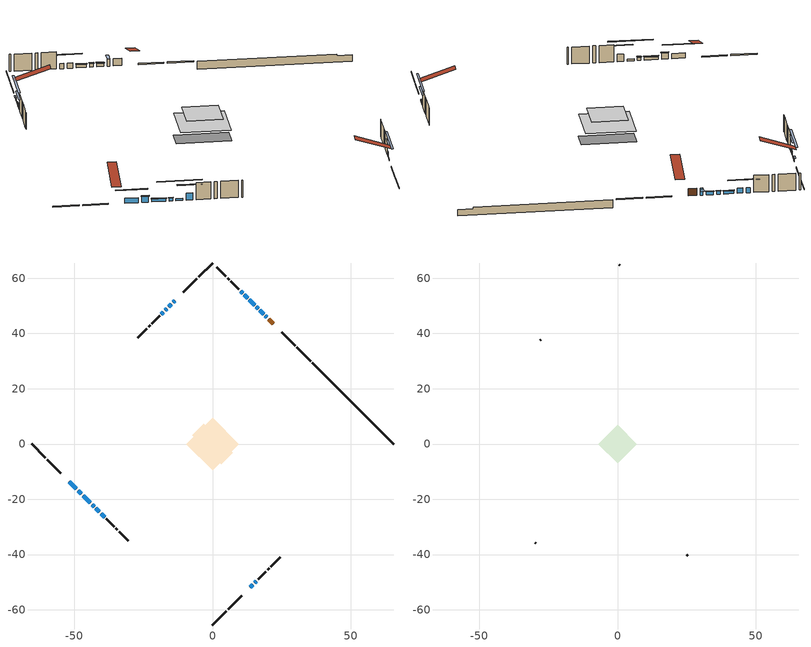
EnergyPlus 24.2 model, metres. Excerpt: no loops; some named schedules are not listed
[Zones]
conditioned space
 floor adiabatic (AdiabaticFloorConstruction): -9.53,0 0,9.53 9.53,0 0,-9.53 z2.57
 floor foundation (Slab1 construction): -7.33,3.1 -3.1,7.33 7.33,-3.1 3.1,-7.33 z-2.13
 wall outside (RimJoist1 construction): 0,-65.48 5,-60.47 / -65.48,0 -60.47,-5 / 0,65.48 -5,60.47 / 35.51,29.97 30.51,34.97 z0.13:0.43
 wall outside (RimJoist2 construction): 5.66,-59.82 10.5,-54.98 / -59.82,-5.66 -54.98,-10.5 / -5.66,59.82 -10.5,54.98 / 29.85,35.63 25.01,40.46 z0.13:0.43
 wall outside (AdiabaticWallConstruction 1): 21.93,43.55 20.29,45.19 z0.13:2.16
 wall outside (AdiabaticWallConstruction): 19.63,45.85 19.16,46.31 / -40.28,-25.2 -39.02,-26.46 z0.13:2.16; -51.89,-13.58 -49.31,-16.17 / 12.67,52.8 11.56,53.92 / 10.9,54.57 10.13,55.35 / -17.83,47.65 -18.48,47 / 15.25,-50.23 15.89,-49.58 z0.13:1.58; -48.65,-16.83 -47.39,-18.08 z0.13:1.83; 18.51,46.97 17.18,48.3 z0.13:0.99; 16.52,48.96 15.87,49.61 z0.13:1.05; 15.22,50.26 13.33,52.15 / -46.74,-18.74 -44.15,-21.33 z0.13:0.94; -13.58,51.89 -14.23,51.25 / -43.49,-21.98 -42.85,-22.63 z0.13:0.95; -14.89,50.59 -15.89,49.58 / 13.58,-51.89 14.59,-50.89 z0.13:0.49; -42.19,-23.29 -40.93,-24.55 z0.13:0.69; -16.55,48.93 -17.18,48.3 z0.13:1.35
 wall outside (Wall1 construction): 16.55,-48.93 19.34,-46.14 / -38.36,-27.11 -35.57,-29.9 / -19.13,46.34 -21.92,43.55 / 9.48,56 6.69,58.79 z0.13:5.01
 wall outside (Wall2 construction): 20,-45.48 20.51,-44.97 / -34.92,-30.56 -34.41,-31.07 / -22.58,42.9 -23.09,42.39 / 6.03,59.45 5.52,59.96 z0.13:5.01
 wall outside (Wall3 construction): 21.16,-44.31 24.47,-41 / -33.75,-31.73 -30.44,-35.04 / -23.75,41.73 -27.06,38.42 / 4.86,60.61 1.55,63.93 z0.13:5.01
 wall foundation (FoundationWall1 construction): 36.17,29.31,-2.13 36.17,29.31,0.13 62.55,2.93,0.13 62.55,2.93,-0.35 65.48,0,-0.35 65.48,0,-2.13
 window (WindowConstruction 13): 19.63,45.85 19.16,46.31 z0.13:2.16
 window (WindowConstruction 5): -51.89,-13.58 -49.31,-16.17 z0.13:1.58
 window (WindowConstruction 6): -48.65,-16.83 -47.39,-18.08 z0.13:1.83
 window (WindowConstruction 7): 18.51,46.97 17.18,48.3 z0.13:0.99
 window (WindowConstruction 8): 16.52,48.96 15.87,49.6 z0.13:1.04
 window (WindowConstruction 9): 15.22,50.26 13.33,52.15 z0.13:0.94
 window (WindowConstruction 10): -13.58,51.89 -14.23,51.25 z0.13:0.94
 window (WindowConstruction 11): -46.74,-18.74 -44.15,-21.33 z0.13:0.94
 window (WindowConstruction 12): -43.49,-21.98 -42.85,-22.63 z0.13:0.94
 window (WindowConstruction 15): -14.89,50.59 -15.89,49.58 z0.13:0.49
 window (WindowConstruction 16): 13.58,-51.89 14.59,-50.89 z0.13:0.49
 window (WindowConstruction 17): -42.19,-23.29 -40.93,-24.54 z0.13:0.69
 window (WindowConstruction 14): -16.55,48.93 -17.17,48.3 z0.13:1.35
 window (WindowConstruction): 12.67,52.8 11.56,53.92 z0.13:1.58
 window (WindowConstruction 1): 10.9,54.57 10.13,55.34 z0.13:1.58
 window (WindowConstruction 2): -17.83,47.65 -18.48,47 z0.13:1.58
 window (WindowConstruction 3): 15.25,-50.23 15.89,-49.58 z0.13:1.58
 window (WindowConstruction 4): -40.28,-25.2 -39.02,-26.46 z0.13:2.16
 door (Door): 21.93,43.55 20.29,45.19 z0.13:2.16
 ceiling adiabatic (AdiabaticFloorConstruction): 0,-9.53 9.53,0 0,9.53 -9.53,0 z2.57
attic - vented
 floor to conditioned space (Floor1 construction Reversed): -6.91,0 0,6.91 6.91,0 0,-6.91 z5.01
 wall outside (Wall4 construction): 25.13,-40.35 25.37,-40.11 / -29.78,-35.7 -29.54,-35.93 / -27.72,37.76 -27.95,37.52 / 0.89,64.58 0.66,64.82 z0.13:5.01
 roof outside (Roof1 construction): 12.93,-52.55,5.01 6.19,-45.81,8.18 4.42,-47.59,8.18 11.15,-54.32,5.01; -52.55,-12.93,5.01 -45.81,-6.19,8.18 -47.59,-4.42,8.18 -54.32,-11.15,5.01; -12.93,52.55,5.01 -6.19,45.81,8.18 -4.42,47.59,8.18 -11.15,54.32,5.01; 22.58,42.9,5.01 15.85,36.16,8.18 17.62,34.39,8.18 24.36,41.12,5.01
shading: 19.13,46.35 19.66,45.81 21.39,47.54 20.86,48.07 z2.21; -47.55,-17.93 -53.65,-11.82 -53.94,-12.11 -47.84,-18.22 z4.07; -47.25,-18.23 -48.79,-16.69 -49.08,-16.98 -47.54,-18.52 z2.03; 17.03,48.44 18.65,46.83 18.94,47.12 17.33,48.73 z1.19; 15.73,49.75 16.66,48.82 16.95,49.11 16.02,50.04 z1.25; 13.19,52.29 15.36,50.12 15.65,50.41 13.48,52.58 z1.14; -14.37,51.1 -13.44,52.04 -13.73,52.33 -14.66,51.4 z1.14; -44.01,-21.47 -46.88,-18.6 -47.17,-18.89 -44.3,-21.76 z1.14; -42.7,-22.77 -43.64,-21.84 -43.93,-22.13 -43,-23.06 z1.14; -19.57,45.91 -11.21,54.27 -11.5,54.56 -19.86,46.2 z5.69; 18.27,-47.21 9.91,-55.57 10.2,-55.86 18.56,-47.5 z5.69; -37.26,-28.22 -45.87,-19.61 -46.16,-19.9 -37.55,-28.51 z5.89; 9.8,55.68 14.43,51.04 14.73,51.33 10.09,55.97 z4.07; 8.37,57.11 12.66,52.81 12.96,53.1 8.66,57.4 z4.07; -20.24,45.24 -16.07,49.41 -16.36,49.7 -20.53,45.53 z4.07; 17.65,-47.82 13.49,-51.99 13.78,-52.28 17.95,-48.11 z4.07; -37.26,-28.22 -42.04,-23.44 -42.33,-23.73 -37.55,-28.51 z4.65
[Building]
Building 1: Terrain=Suburbs
[Site:Location]
Toronto Intl AP_ON: Latitude {deg}=43.68; Longitude {deg}=-79.63; Time Zone {hr}=-5; Elevation {m}=173; Keep Site Location Information=Yes
[Site:GroundTemperature:Shallow]
4.59119, 2.66285, 2.50842, 3.42352, 7.09712, 10.7536, 13.9236, 15.9317, 16.1023, 14.4691, 11.3799, 7.83558
[Site:WaterMainsTemperature]
Calculation Method=Schedule; Temperature Schedule=mains temperature schedule
[Material] Roughness=Rough; Thermal Absorptance=0.9
Name | Thickness {m} | Conductivity {W/m-K} | Density {kg/m3} | Specific Heat {J/kg-K} | Solar Absorptance | Visible Absorptance
asphalt or fiberglass shingles | 0.00635 | 0.162714 | 1121.4 | 1465.45 | 0.4 | 0.4
ceiling stud and cavity | 0.1397 | 0.0759208 | 65.682 | 1177.47 | 0.7 | 0.7
concrete 4.0 in. | 0.1016 | 1.803125 | 2242.8 | 837.4 | 0.7 | 0.7
concrete 8.0 in. | 0.2032 | 1.803125 | 2242.8 | 837.4 | 0.7 | 0.7
door material | 0.04445 | 0.053851 | 512.64 | 1214.23 | 0.7 | 0.7
exterior vertical ins | 0.0113057 | 0.029427 | 32.04 | 1214.23 | 0.7 | 0.7
floor covering | 0.0127 | 0.0433444 | 54.468 | 1339.84 | 0.6 | 0.6
floor rigid ins; wall rigid ins | 0.512978 | 0.029427 | 32.04 | 1214.23 | 0.7 | 0.7
floor stud and cavity | 0.1397 | 1.75129 | 37.0049 | 1207.88 | 0.7 | 0.7
furniture material conditioned space 1 | 0.1524 | 0.115458 | 640.8 | 1214.23 | 0.6 | 0.6
gypsum board | 0.0127 | 0.160291 | 801 | 837.4 | 0.6 | 0.6
gypsum board 1 | 0.0127 | 0.160291 | 801 | 837.4 | 0.7 | 0.7
osb sheathing 0.5 in. | 0.0127 | 0.115458 | 512.64 | 1214.23 | 0.7 | 0.7
osb sheathing 0.75 in. | 0.01905 | 0.115458 | 512.64 | 1214.23 | 0.7 | 0.7
osb sheathing 2.0 in. | 0.0508 | 0.115458 | 512.64 | 1214.23 | 0.7 | 0.7
rim joist rigid ins | 0.051816 | 0.029427 | 32.04 | 1214.23 | 0.7 | 0.7
rim joist stud and cavity | 0.0508 | 0.0314757 | 125.044 | 1163.47 | 0.6 | 0.6
rim joist stud and cavity 1 | 0.0508 | 0.308293 | 125.044 | 1163.47 | 0.6 | 0.6
wall stud and cavity | 0.1397 | 0.0812061 | 139.0536 | 1170.24 | 0.7 | 0.7
wall stud and cavity 1 | 0.1397 | 0.105785 | 139.0536 | 1170.24 | 0.7 | 0.7
wall stud and cavity 2 | 0.1397 | 0.0821308 | 139.0536 | 1170.24 | 0.7 | 0.7
wall stud and cavity 3 | 0.0889 | 6.9971 | 50.32683 | 1063.81 | 0.6 | 0.6
wall stud and cavity 4 | 0.0889 | 0.380278 | 52.3479 | 1209.89 | 0.7 | 0.7
wall stud and cavity 5 | 0.0889 | 0.391764 | 83.0341 | 1211.67 | 0.7 | 0.7
wood siding | 0.0254 | 0.102417 | 544.68 | 1172.36 | 0.4 | 0.4
wood siding 1 | 0.00254 | 0.102417 | 544.68 | 1172.36 | 0.4 | 0.4
wood siding 2; wood siding 3; wood siding 4 | 0.0254 | 0.102417 | 544.68 | 1172.36 | 0.7 | 0.7
[WindowMaterial:SimpleGlazingSystem]
Name | U-Factor {W/m2-K} | Solar Heat Gain Coefficient
WindowMaterial | 2.95653 | 0.57
WindowMaterial 1 | 2.918492 | 0.67
WindowMaterial 10 | 2.975272 | 0.56
WindowMaterial 11 | 3.3256 | 0.56
WindowMaterial 12 | 2.96562 | 0.63
WindowMaterial 13 | 8.08377 | 0.62
WindowMaterial 14 | 3.00764 | 0.51
WindowMaterial 2 | 2.94518 | 0.59
WindowMaterial 3 | 4.23352 | 0.68
WindowMaterial 4 | 2.912814 | 0.67
WindowMaterial 5 | 2.890102 | 0.69
WindowMaterial 6 | 2.96903 | 0.57
WindowMaterial 7 | 2.96619 | 0.55
WindowMaterial 8 | 2.95767 | 0.59
WindowMaterial 9 | 3.029213 | 0.5
[Construction]
AdiabaticFloorConstruction: floor stud and cavity, floor rigid ins, osb sheathing 0.75 in., floor covering
AdiabaticWallConstruction: wood siding 3, wall rigid ins, wall stud and cavity 4, gypsum board
AdiabaticWallConstruction 1: wood siding 4, wall rigid ins, wall stud and cavity 4, gypsum board
Door: door material
Floor1 construction Reversed: gypsum board, ceiling stud and cavity
FoundationWall1 construction: concrete 8.0 in., gypsum board 1
furniture construction conditioned space 1: furniture material conditioned space 1
PartitionWallConstruction: gypsum board, wall stud and cavity 5, gypsum board
RimJoist1 construction: wood siding 2, osb sheathing 2.0 in., rim joist stud and cavity
RimJoist2 construction: wood siding 2, rim joist rigid ins, osb sheathing 2.0 in., rim joist stud and cavity 1
Roof1 construction: asphalt or fiberglass shingles
Slab1 construction: concrete 4.0 in.
Wall1 construction: wood siding, osb sheathing 0.5 in., wall stud and cavity, gypsum board
Wall2 construction: wood siding, osb sheathing 0.5 in., wall stud and cavity 1, gypsum board
Wall3 construction: wood siding, osb sheathing 0.5 in., wall stud and cavity 2, gypsum board
Wall4 construction: wood siding 1, wall stud and cavity 3
WindowConstruction: WindowMaterial
WindowConstruction 1: WindowMaterial 1
WindowConstruction 10; WindowConstruction 12: WindowMaterial 9
WindowConstruction 11: WindowMaterial 10
WindowConstruction 13: WindowMaterial 11
WindowConstruction 14: WindowMaterial 12
WindowConstruction 15; WindowConstruction 16: WindowMaterial 13
WindowConstruction 17: WindowMaterial 14
WindowConstruction 2; WindowConstruction 3: WindowMaterial 2
WindowConstruction 4: WindowMaterial 3
WindowConstruction 5: WindowMaterial 4
WindowConstruction 6: WindowMaterial 5
WindowConstruction 7: WindowMaterial 6
WindowConstruction 8: WindowMaterial 7
WindowConstruction 9: WindowMaterial 8
[Zone] Multiplier=1; Part of Total Floor Area=Yes
Name | Volume {m3}
attic - vented | 49.2879
conditioned space | 695.3
[Space]
Name | Zone | Volume {m3}
attic - vented 1 | attic - vented | 49.2879
conditioned space 1 | conditioned space | 695.3
[ZoneInfiltration:EffectiveLeakageArea]
infil attic - vented 1: Zone or Space=attic - vented 1; Schedule=Always On Discrete; Effective Air Leakage Area {cm2}=3957.1; Stack Coefficient=0.000559904; Wind Coefficient=1.59874e-05
[ZoneMixing]
whole house fan mix: Zone or Space=attic - vented; Schedule=Always On Continuous; Design Flow Rate Calculation Method=Flow/Zone; Design Flow Rate {m3/s}=0; Source Zone or Space=conditioned space
[SurfaceProperty:ExposedFoundationPerimeter]
Slab1: Exposed Perimeter Calculation Method=TotalExposedPerimeter; Total Exposed Perimeter {m}=41.452
[InternalMass] Zone or ZoneList=conditioned space; Space or SpaceList=conditioned space 1
Name | Construction | Surface Area {m2}
furniture mass conditioned space 1 | furniture construction conditioned space 1 | 107.888
partition wall mass | PartitionWallConstruction | 269.72
[Lights]
interior lighting: Zone or ZoneList or Space or SpaceList=conditioned space 1; Schedule=interior lighting schedule; Design Level Calculation Method=LightingLevel; Lighting Level {W}=343.2; Return Air Fraction=0; Fraction Radiant=0.6; Fraction Visible=0.2; Fraction Replaceable=1
[People]
occupants: Zone or ZoneList or Space or SpaceList=conditioned space 1; Number of People Schedule=occupants schedule; Number of People Calculation Method=People; Number of People=3; Fraction Radiant=0.314171; Sensible Heat Fraction=0.56303; Activity Level Schedule=occupants activity schedule; Carbon Dioxide Generation Rate {m3/s-W}=0; Enable ASHRAE 55 Comfort Warnings=No; Mean Radiant Temperature Calculation Type=EnclosureAveraged
[ElectricEquipment] Zone or ZoneList or Space or SpaceList=conditioned space 1; Design Level Calculation Method=EquipmentLevel
Name | Schedule | Design Level {W} | Fraction Latent | Fraction Radiant | Fraction Lost
clothes dryer | clothes dryer schedule | 140.772 | 0.015 | 0.081 | 0.85
clothes washer | clothes washer schedule | 32.1985 | 0.03 | 0.162 | 0.7
cooking range | cooking range schedule | 215.147 | 0.08 | 0.432 | 0.2
dishwasher | dishwasher schedule | 66.8632 | 0.3 | 0.18 | 0.4
fridge | fridge schedule | 72.9452 | 0 | 0.6 | 0
mech vent bath fan 0 | mech vent bath fan 0 schedule | 50.2 | 0 | 0 | 1
mech vent bath fan 1 | mech vent bath fan 1 schedule | 50.2 | 0 | 0 | 1
mech vent house fan | mech vent house fan schedule | 0 | 0 | 0 | 1
mech vent house fan cfis | mech vent house fan cfis schedule | 0 | 0 | 0 | 0
mech vent range fan 0 | mech vent range fan 0 schedule | 57 | 0 | 0 | 1
misc plug loads | misc plug loads schedule | 494.7 | 0.045 | 0.513 | 0.1
whole house fan | Always On Discrete | 0 | 0 | 0 | 1
[OtherEquipment] Zone or ZoneList or Space or SpaceList=conditioned space 1; Design Level Calculation Method=EquipmentLevel
Name | Fuel Type | Schedule | Design Level {W} | Fraction Latent | Fraction Radiant | Fraction Lost
clothes dryer 1 | Electricity | clothes dryer schedule | 0 | 0.015 | 0.081 | 0.85
cooking range 1 | Electricity | cooking range schedule | 0 | 0.08 | 0.432 | 0.2
general water use latent | None | general water use schedule | 62.594 | 1 | 0 | 0
general water use sensible | None | general water use schedule | -61.6891 | 0 | 0.6 | 0
mech vent house fan latent load | None | Always On Discrete | 0 | 1 | 0 | 0
mech vent house fan sensible load | None | Always On Discrete | 0 | 0 | 0 | 0
water heater energy adjustment1 | NaturalGas | Always On Discrete | 0.01 | 0 | 0 | 1
[ZoneInfiltration:DesignFlowRate] Zone or ZoneList or Space or SpaceList=conditioned space 1; Schedule=Always On Discrete; Design Flow Rate Calculation Method=Flow/Zone; Design Flow Rate {m3/s}=0
infil flow; natural vent flow; whole house fan flow
[Foundation:Kiva]
Foundation Kiva 1: Initial Indoor Air Temperature {C}=18; Wall Height Above Grade {m}=0.129997; Wall Depth Below Slab {m}=0.2032; Custom Block Material Name 1=exterior vertical ins; Custom Block Depth 1 {m}=2.26; Custom Block X Position 1 {m}=0.2159; Custom Block Z Position 1 {m}=0
[Foundation:Kiva:Settings]
Soil Conductivity {W/m-K}=0.849921; Soil Density {kg/m3}=1842.3; Soil Specific Heat {J/kg-K}=418.7; Ground Solar Absorptivity=0.9; Ground Thermal Absorptivity=0.9; Ground Surface Roughness {m}=0.03; Far-Field Width {m}=40; Deep-Ground Boundary Condition=ZeroFlux; Deep-Ground Depth {m}=40; Minimum Cell Dimension {m}=0.2; Maximum Cell Growth Coefficient=3; Simulation Timestep=Timestep
[Exterior:Lights]
exterior lighting: Schedule=exterior lighting schedule; Design Level {W}=75.6
[Schedule:Constant]
Name | Hourly Value
Always On Continuous; mech vent house fan schedule; mech vent house fan cfis schedule; Always On Discrete | 1
occupants activity schedule | 117.228
fridge schedule | 0
[Schedule:Week:Daily]
interior lighting schedule Week Rule - Jan1-Jan27: interior lighting schedule day, interior lighting schedule day, interior lighting schedule day, interior lighting schedule day, interior lighting schedule day, interior lighting schedule day, interior lighting schedule day, interior lighting schedule default day, interior lighting schedule default day, interior lighting schedule default day, interior lighting schedule default day, interior lighting schedule default day
interior lighting schedule Week Rule - Jan28-Feb3: interior lighting schedule day, interior lighting schedule day, interior lighting schedule day, interior lighting schedule day, interior lighting schedule day 1, interior lighting schedule day 1, interior lighting schedule day 1, interior lighting schedule default day, interior lighting schedule default day, interior lighting schedule default day, interior lighting schedule default day, interior lighting schedule default day
interior lighting schedule Week Rule - Feb4-Feb24: interior lighting schedule day 1, interior lighting schedule day 1, interior lighting schedule day 1, interior lighting schedule day 1, interior lighting schedule day 1, interior lighting schedule day 1, interior lighting schedule day 1, interior lighting schedule default day, interior lighting schedule default day, interior lighting schedule default day, interior lighting schedule default day, interior lighting schedule default day
interior lighting schedule Week Rule - Feb25-Mar3: interior lighting schedule day 1, interior lighting schedule day 1, interior lighting schedule day 1, interior lighting schedule day 1, interior lighting schedule day 2, interior lighting schedule day 2, interior lighting schedule day 2, interior lighting schedule default day, interior lighting schedule default day, interior lighting schedule default day, interior lighting schedule default day, interior lighting schedule default day
interior lighting schedule Week Rule - Mar4-Mar31: interior lighting schedule day 2, interior lighting schedule day 2, interior lighting schedule day 2, interior lighting schedule day 2, interior lighting schedule day 2, interior lighting schedule day 2, interior lighting schedule day 2, interior lighting schedule default day, interior lighting schedule default day, interior lighting schedule default day, interior lighting schedule default day, interior lighting schedule default day
interior lighting schedule Week Rule - Apr1-Apr28: interior lighting schedule day 3, interior lighting schedule day 3, interior lighting schedule day 3, interior lighting schedule day 3, interior lighting schedule day 3, interior lighting schedule day 3, interior lighting schedule day 3, interior lighting schedule default day, interior lighting schedule default day, interior lighting schedule default day, interior lighting schedule default day, interior lighting schedule default day
interior lighting schedule Week Rule - Apr29-May5: interior lighting schedule day 3, interior lighting schedule day 3, interior lighting schedule day 4, interior lighting schedule day 4, interior lighting schedule day 4, interior lighting schedule day 4, interior lighting schedule day 4, interior lighting schedule default day, interior lighting schedule default day, interior lighting schedule default day, interior lighting schedule default day, interior lighting schedule default day
interior lighting schedule Week Rule - May6-May26: interior lighting schedule day 4, interior lighting schedule day 4, interior lighting schedule day 4, interior lighting schedule day 4, interior lighting schedule day 4, interior lighting schedule day 4, interior lighting schedule day 4, interior lighting schedule default day, interior lighting schedule default day, interior lighting schedule default day, interior lighting schedule default day, interior lighting schedule default day
interior lighting schedule Week Rule - May27-Jun2: interior lighting schedule day 4, interior lighting schedule day 4, interior lighting schedule day 4, interior lighting schedule day 4, interior lighting schedule day 4, interior lighting schedule day 5, interior lighting schedule day 5, interior lighting schedule default day, interior lighting schedule default day, interior lighting schedule default day, interior lighting schedule default day, interior lighting schedule default day
interior lighting schedule Week Rule - Jun3-Jun30: interior lighting schedule day 5, interior lighting schedule day 5, interior lighting schedule day 5, interior lighting schedule day 5, interior lighting schedule day 5, interior lighting schedule day 5, interior lighting schedule day 5, interior lighting schedule default day, interior lighting schedule default day, interior lighting schedule default day, interior lighting schedule default day, interior lighting schedule default day
interior lighting schedule Week Rule - Jul1-Jul28: interior lighting schedule day 6, interior lighting schedule day 6, interior lighting schedule day 6, interior lighting schedule day 6, interior lighting schedule day 6, interior lighting schedule day 6, interior lighting schedule day 6, interior lighting schedule default day, interior lighting schedule default day, interior lighting schedule default day, interior lighting schedule default day, interior lighting schedule default day
interior lighting schedule Week Rule - Jul29-Aug4: interior lighting schedule day 6, interior lighting schedule day 6, interior lighting schedule day 6, interior lighting schedule day 7, interior lighting schedule day 7, interior lighting schedule day 7, interior lighting schedule day 7, interior lighting schedule default day, interior lighting schedule default day, interior lighting schedule default day, interior lighting schedule default day, interior lighting schedule default day
interior lighting schedule Week Rule - Aug5-Aug25: interior lighting schedule day 7, interior lighting schedule day 7, interior lighting schedule day 7, interior lighting schedule day 7, interior lighting schedule day 7, interior lighting schedule day 7, interior lighting schedule day 7, interior lighting schedule default day, interior lighting schedule default day, interior lighting schedule default day, interior lighting schedule default day, interior lighting schedule default day
interior lighting schedule Week Rule - Aug26-Sep1: interior lighting schedule day 7, interior lighting schedule day 7, interior lighting schedule day 7, interior lighting schedule day 7, interior lighting schedule day 7, interior lighting schedule day 7, interior lighting schedule day 8, interior lighting schedule default day, interior lighting schedule default day, interior lighting schedule default day, interior lighting schedule default day, interior lighting schedule default day
interior lighting schedule Week Rule - Sep2-Sep29: interior lighting schedule day 8, interior lighting schedule day 8, interior lighting schedule day 8, interior lighting schedule day 8, interior lighting schedule day 8, interior lighting schedule day 8, interior lighting schedule day 8, interior lighting schedule default day, interior lighting schedule default day, interior lighting schedule default day, interior lighting schedule default day, interior lighting schedule default day
interior lighting schedule Week Rule - Sep30-Oct6: interior lighting schedule day 8, interior lighting schedule day 9, interior lighting schedule day 9, interior lighting schedule day 9, interior lighting schedule day 9, interior lighting schedule day 9, interior lighting schedule day 9, interior lighting schedule default day, interior lighting schedule default day, interior lighting schedule default day, interior lighting schedule default day, interior lighting schedule default day
interior lighting schedule Week Rule - Oct7-Oct27: interior lighting schedule day 9, interior lighting schedule day 9, interior lighting schedule day 9, interior lighting schedule day 9, interior lighting schedule day 9, interior lighting schedule day 9, interior lighting schedule day 9, interior lighting schedule default day, interior lighting schedule default day, interior lighting schedule default day, interior lighting schedule default day, interior lighting schedule default day
interior lighting schedule Week Rule - Oct28-Nov3: interior lighting schedule day 9, interior lighting schedule day 9, interior lighting schedule day 9, interior lighting schedule day 9, interior lighting schedule day 10, interior lighting schedule day 10, interior lighting schedule day 10, interior lighting schedule default day, interior lighting schedule default day, interior lighting schedule default day, interior lighting schedule default day, interior lighting schedule default day
interior lighting schedule Week Rule - Nov4-Nov24: interior lighting schedule day 10, interior lighting schedule day 10, interior lighting schedule day 10, interior lighting schedule day 10, interior lighting schedule day 10, interior lighting schedule day 10, interior lighting schedule day 10, interior lighting schedule default day, interior lighting schedule default day, interior lighting schedule default day, interior lighting schedule default day, interior lighting schedule default day
interior lighting schedule Week Rule - Nov25-Dec1: interior lighting schedule day 10, interior lighting schedule day 10, interior lighting schedule day 10, interior lighting schedule day 10, interior lighting schedule day 10, interior lighting schedule day 10, interior lighting schedule day 11, interior lighting schedule default day, interior lighting schedule default day, interior lighting schedule default day, interior lighting schedule default day, interior lighting schedule default day
interior lighting schedule Week Rule - Dec2-Dec31: interior lighting schedule day 11, interior lighting schedule day 11, interior lighting schedule day 11, interior lighting schedule day 11, interior lighting schedule day 11, interior lighting schedule day 11, interior lighting schedule day 11, interior lighting schedule default day, interior lighting schedule default day, interior lighting schedule default day, interior lighting schedule default day, interior lighting schedule default day
occupants schedule Week Rule - Jan1-Dec31: occupants schedule day, occupants schedule day, occupants schedule day, occupants schedule day, occupants schedule day, occupants schedule day, occupants schedule day, occupants schedule default day, occupants schedule default day, occupants schedule default day, occupants schedule default day, occupants schedule default day
clothes dryer schedule Week Rule - Jan1-Dec31: clothes dryer schedule day, clothes dryer schedule day, clothes dryer schedule day, clothes dryer schedule day, clothes dryer schedule day, clothes dryer schedule day, clothes dryer schedule day, clothes dryer schedule default day, clothes dryer schedule default day, clothes dryer schedule default day, clothes dryer schedule default day, clothes dryer schedule default day
clothes washer schedule Week Rule - Jan1-Dec31: clothes washer schedule day, clothes washer schedule day, clothes washer schedule day, clothes washer schedule day, clothes washer schedule day, clothes washer schedule day, clothes washer schedule day, clothes washer schedule default day, clothes washer schedule default day, clothes washer schedule default day, clothes washer schedule default day, clothes washer schedule default day
cooking range schedule Week Rule - Jan1-Dec31: cooking range schedule day, cooking range schedule day, cooking range schedule day, cooking range schedule day, cooking range schedule day, cooking range schedule day, cooking range schedule day, cooking range schedule default day, cooking range schedule default day, cooking range schedule default day, cooking range schedule default day, cooking range schedule default day
dishwasher schedule Week Rule - Jan1-Dec31: dishwasher schedule day, dishwasher schedule day, dishwasher schedule day, dishwasher schedule day, dishwasher schedule day, dishwasher schedule day, dishwasher schedule day, dishwasher schedule default day, dishwasher schedule default day, dishwasher schedule default day, dishwasher schedule default day, dishwasher schedule default day
mech vent bath fan 0 schedule Week Rule - Jan1-Dec31: mech vent bath fan 0 schedule day, mech vent bath fan 0 schedule day, mech vent bath fan 0 schedule day, mech vent bath fan 0 schedule day, mech vent bath fan 0 schedule day, mech vent bath fan 0 schedule day, mech vent bath fan 0 schedule day, mech vent bath fan 0 schedule default day, mech vent bath fan 0 schedule default day, mech vent bath fan 0 schedule default day, mech vent bath fan 0 schedule default day, mech vent bath fan 0 schedule default day
mech vent bath fan 1 schedule Week Rule - Jan1-Dec31: mech vent bath fan 1 schedule day, mech vent bath fan 1 schedule day, mech vent bath fan 1 schedule day, mech vent bath fan 1 schedule day, mech vent bath fan 1 schedule day, mech vent bath fan 1 schedule day, mech vent bath fan 1 schedule day, mech vent bath fan 1 schedule default day, mech vent bath fan 1 schedule default day, mech vent bath fan 1 schedule default day, mech vent bath fan 1 schedule default day, mech vent bath fan 1 schedule default day
mech vent range fan 0 schedule Week Rule - Jan1-Dec31: mech vent range fan 0 schedule day, mech vent range fan 0 schedule day, mech vent range fan 0 schedule day, mech vent range fan 0 schedule day, mech vent range fan 0 schedule day, mech vent range fan 0 schedule day, mech vent range fan 0 schedule day, mech vent range fan 0 schedule default day, mech vent range fan 0 schedule default day, mech vent range fan 0 schedule default day, mech vent range fan 0 schedule default day, mech vent range fan 0 schedule default day
misc plug loads schedule Week Rule - Jan1-Dec31: misc plug loads schedule day, misc plug loads schedule day, misc plug loads schedule day, misc plug loads schedule day, misc plug loads schedule day, misc plug loads schedule day, misc plug loads schedule day, misc plug loads schedule default day, misc plug loads schedule default day, misc plug loads schedule default day, misc plug loads schedule default day, misc plug loads schedule default day
general water use schedule Week Rule - Jan1-Dec31: general water use schedule day, general water use schedule day, general water use schedule day, general water use schedule day, general water use schedule day, general water use schedule day, general water use schedule day, general water use schedule default day, general water use schedule default day, general water use schedule default day, general water use schedule default day, general water use schedule default day
exterior lighting schedule Week Rule - Jan1-Jan27: exterior lighting schedule day, exterior lighting schedule day, exterior lighting schedule day, exterior lighting schedule day, exterior lighting schedule day, exterior lighting schedule day, exterior lighting schedule day, exterior lighting schedule default day, exterior lighting schedule default day, exterior lighting schedule default day, exterior lighting schedule default day, exterior lighting schedule default day
exterior lighting schedule Week Rule - Jan28-Feb3: exterior lighting schedule day, exterior lighting schedule day, exterior lighting schedule day, exterior lighting schedule day, exterior lighting schedule day 1, exterior lighting schedule day 1, exterior lighting schedule day 1, exterior lighting schedule default day, exterior lighting schedule default day, exterior lighting schedule default day, exterior lighting schedule default day, exterior lighting schedule default day
exterior lighting schedule Week Rule - Feb4-Feb24: exterior lighting schedule day 1, exterior lighting schedule day 1, exterior lighting schedule day 1, exterior lighting schedule day 1, exterior lighting schedule day 1, exterior lighting schedule day 1, exterior lighting schedule day 1, exterior lighting schedule default day, exterior lighting schedule default day, exterior lighting schedule default day, exterior lighting schedule default day, exterior lighting schedule default day
exterior lighting schedule Week Rule - Feb25-Mar3: exterior lighting schedule day 1, exterior lighting schedule day 1, exterior lighting schedule day 1, exterior lighting schedule day 1, exterior lighting schedule day 2, exterior lighting schedule day 2, exterior lighting schedule day 2, exterior lighting schedule default day, exterior lighting schedule default day, exterior lighting schedule default day, exterior lighting schedule default day, exterior lighting schedule default day
exterior lighting schedule Week Rule - Mar4-Mar31: exterior lighting schedule day 2, exterior lighting schedule day 2, exterior lighting schedule day 2, exterior lighting schedule day 2, exterior lighting schedule day 2, exterior lighting schedule day 2, exterior lighting schedule day 2, exterior lighting schedule default day, exterior lighting schedule default day, exterior lighting schedule default day, exterior lighting schedule default day, exterior lighting schedule default day
exterior lighting schedule Week Rule - Apr1-Apr28: exterior lighting schedule day 3, exterior lighting schedule day 3, exterior lighting schedule day 3, exterior lighting schedule day 3, exterior lighting schedule day 3, exterior lighting schedule day 3, exterior lighting schedule day 3, exterior lighting schedule default day, exterior lighting schedule default day, exterior lighting schedule default day, exterior lighting schedule default day, exterior lighting schedule default day
exterior lighting schedule Week Rule - Apr29-May5: exterior lighting schedule day 3, exterior lighting schedule day 3, exterior lighting schedule day 4, exterior lighting schedule day 4, exterior lighting schedule day 4, exterior lighting schedule day 4, exterior lighting schedule day 4, exterior lighting schedule default day, exterior lighting schedule default day, exterior lighting schedule default day, exterior lighting schedule default day, exterior lighting schedule default day
exterior lighting schedule Week Rule - May6-May26: exterior lighting schedule day 4, exterior lighting schedule day 4, exterior lighting schedule day 4, exterior lighting schedule day 4, exterior lighting schedule day 4, exterior lighting schedule day 4, exterior lighting schedule day 4, exterior lighting schedule default day, exterior lighting schedule default day, exterior lighting schedule default day, exterior lighting schedule default day, exterior lighting schedule default day
exterior lighting schedule Week Rule - May27-Jun2: exterior lighting schedule day 4, exterior lighting schedule day 4, exterior lighting schedule day 4, exterior lighting schedule day 4, exterior lighting schedule day 4, exterior lighting schedule day 5, exterior lighting schedule day 5, exterior lighting schedule default day, exterior lighting schedule default day, exterior lighting schedule default day, exterior lighting schedule default day, exterior lighting schedule default day
exterior lighting schedule Week Rule - Jun3-Jun30: exterior lighting schedule day 5, exterior lighting schedule day 5, exterior lighting schedule day 5, exterior lighting schedule day 5, exterior lighting schedule day 5, exterior lighting schedule day 5, exterior lighting schedule day 5, exterior lighting schedule default day, exterior lighting schedule default day, exterior lighting schedule default day, exterior lighting schedule default day, exterior lighting schedule default day
[Schedule:Year]
interior lighting schedule: interior lighting schedule Week Rule - Jan1-Jan27, 1, 1, 1, 27, interior lighting schedule Week Rule - Jan28-Feb3, 1, 28, 2, 3, interior lighting schedule Week Rule - Feb4-Feb24, 2, 4, 2, 24, interior lighting schedule Week Rule - Feb25-Mar3, 2, 25, 3, 3, interior lighting schedule Week Rule - Mar4-Mar31, 3, 4, 3, 31, interior lighting schedule Week Rule - Apr1-Apr28, 4, 1, 4, 28, interior lighting schedule Week Rule - Apr29-May5, 4, 29, 5, 5, interior lighting schedule Week Rule - May6-May26, 5, 6, 5, 26, interior lighting schedule Week Rule - May27-Jun2, 5, 27, 6, 2, interior lighting schedule Week Rule - Jun3-Jun30, 6, 3, 6, 30, interior lighting schedule Week Rule - Jul1-Jul28, 7, 1, 7, 28, interior lighting schedule Week Rule - Jul29-Aug4, 7, 29, 8, 4, interior lighting schedule Week Rule - Aug5-Aug25, 8, 5, 8, 25, interior lighting schedule Week Rule - Aug26-Sep1, 8, 26, 9, 1, interior lighting schedule Week Rule - Sep2-Sep29, 9, 2, 9, 29, interior lighting schedule Week Rule - Sep30-Oct6, 9, 30, 10, 6, interior lighting schedule Week Rule - Oct7-Oct27, 10, 7, 10, 27, interior lighting schedule Week Rule - Oct28-Nov3, 10, 28, 11, 3, interior lighting schedule Week Rule - Nov4-Nov24, 11, 4, 11, 24, interior lighting schedule Week Rule - Nov25-Dec1, 11, 25, 12, 1, interior lighting schedule Week Rule - Dec2-Dec31, 12, 2, 12, 31
occupants schedule: occupants schedule Week Rule - Jan1-Dec31, 1, 1, 12, 31
clothes dryer schedule: clothes dryer schedule Week Rule - Jan1-Dec31, 1, 1, 12, 31
clothes washer schedule: clothes washer schedule Week Rule - Jan1-Dec31, 1, 1, 12, 31
cooking range schedule: cooking range schedule Week Rule - Jan1-Dec31, 1, 1, 12, 31
dishwasher schedule: dishwasher schedule Week Rule - Jan1-Dec31, 1, 1, 12, 31
mech vent bath fan 0 schedule: mech vent bath fan 0 schedule Week Rule - Jan1-Dec31, 1, 1, 12, 31
mech vent bath fan 1 schedule: mech vent bath fan 1 schedule Week Rule - Jan1-Dec31, 1, 1, 12, 31
mech vent range fan 0 schedule: mech vent range fan 0 schedule Week Rule - Jan1-Dec31, 1, 1, 12, 31
misc plug loads schedule: misc plug loads schedule Week Rule - Jan1-Dec31, 1, 1, 12, 31
general water use schedule: general water use schedule Week Rule - Jan1-Dec31, 1, 1, 12, 31
exterior lighting schedule: exterior lighting schedule Week Rule - Jan1-Jan27, 1, 1, 1, 27, exterior lighting schedule Week Rule - Jan28-Feb3, 1, 28, 2, 3, exterior lighting schedule Week Rule - Feb4-Feb24, 2, 4, 2, 24, exterior lighting schedule Week Rule - Feb25-Mar3, 2, 25, 3, 3, exterior lighting schedule Week Rule - Mar4-Mar31, 3, 4, 3, 31, exterior lighting schedule Week Rule - Apr1-Apr28, 4, 1, 4, 28, exterior lighting schedule Week Rule - Apr29-May5, 4, 29, 5, 5, exterior lighting schedule Week Rule - May6-May26, 5, 6, 5, 26, exterior lighting schedule Week Rule - May27-Jun2, 5, 27, 6, 2, exterior lighting schedule Week Rule - Jun3-Jun30, 6, 3, 6, 30, exterior lighting schedule Week Rule - Jul1-Jul28, 7, 1, 7, 28, exterior lighting schedule Week Rule - Jul29-Aug4, 7, 29, 8, 4, exterior lighting schedule Week Rule - Aug5-Aug25, 8, 5, 8, 25, exterior lighting schedule Week Rule - Aug26-Sep1, 8, 26, 9, 1, exterior lighting schedule Week Rule - Sep2-Sep29, 9, 2, 9, 29, exterior lighting schedule Week Rule - Sep30-Oct6, 9, 30, 10, 6, exterior lighting schedule Week Rule - Oct7-Oct27, 10, 7, 10, 27, exterior lighting schedule Week Rule - Oct28-Nov3, 10, 28, 11, 3, exterior lighting schedule Week Rule - Nov4-Nov24, 11, 4, 11, 24, exterior lighting schedule Week Rule - Nov25-Dec1, 11, 25, 12, 1, exterior lighting schedule Week Rule - Dec2-Dec31, 12, 2, 12, 31
[Schedule:Compact]
mains temperature schedule: Through: 01/01, For: AllDays, Until: 24:00, 8.43722, Through: 01/02, For: AllDays, Until: 24:00, 8.37111, Through: 01/03, For: AllDays, Until: 24:00, 8.30611, Through: 01/04, For: AllDays, Until: 24:00, 8.24222, Through: 01/05, For: AllDays, Until: 24:00, 8.17944, Through: 01/06, For: AllDays, Until: 24:00, 8.11833, Through: 01/07, For: AllDays, Until: 24:00, 8.05833, Through: 01/08, For: AllDays, Until: 24:00, 7.99944, Through: 01/09, For: AllDays, Until: 24:00, 7.94222, Through: 01/10, For: AllDays, Until: 24:00, 7.88611, Through: 01/11, For: AllDays, Until: 24:00, 7.83167, Through: 01/12, For: AllDays, Until: 24:00, 7.77833, Through: 01/13, For: AllDays, Until: 24:00, 7.72611, Through: 01/14, For: AllDays, Until: 24:00, 7.67556, Through: 01/15, For: AllDays, Until: 24:00, 7.62667, Through: 01/16, For: AllDays, Until: 24:00, 7.57889, Through: 01/17, For: AllDays, Until: 24:00, 7.53278, Through: 01/18, For: AllDays, Until: 24:00, 7.48778, Through: 01/19, For: AllDays, Until: 24:00, 7.44444, Through: 01/20, For: AllDays, Until: 24:00, 7.40278, Through: 01/21, For: AllDays, Until: 24:00, 7.36278, Through: 01/22, For: AllDays, Until: 24:00, 7.32389, Through: 01/23, For: AllDays, Until: 24:00, 7.28667, Through: 01/24, For: AllDays, Until: 24:00, 7.25056, Through: 01/25, For: AllDays, Until: 24:00, 7.21667, Through: 01/26, For: AllDays, Until: 24:00, 7.18389, Through: 01/27, For: AllDays, Until: 24:00, 7.15278, Through: 01/28, For: AllDays, Until: 24:00, 7.12333, Through: 01/29, For: AllDays, Until: 24:00, 7.09556, Through: 01/30, For: AllDays, Until: 24:00, 7.06944, Through: 01/31, For: AllDays, Until: 24:00, 7.04444, Through: 02/01, For: AllDays, Until: 24:00, 7.02167, Through: 02/02, For: AllDays, Until: 24:00, 7, Through: 02/03, For: AllDays, Until: 24:00, 6.98, Through: 02/04, For: AllDays, Until: 24:00, 6.96222, Through: 02/05, For: AllDays, Until: 24:00, 6.94556, Through: 02/06, For: AllDays, Until: 24:00, 6.93056, Through: 02/07, For: AllDays, Until: 24:00, 6.91722, Through: 02/08, For: AllDays, Until: 24:00, 6.90556, Through: 02/09, For: AllDays, Until: 24:00, 6.89556, Through: 02/10, For: AllDays, Until: 24:00, 6.88722, Through: 02/11, For: AllDays, Until: 24:00, 6.88056, Through: 02/12, For: AllDays, Until: 24:00, 6.875, Through: 02/13, For: AllDays, Until: 24:00, 6.87167, Through: 02/14, For: AllDays, Until: 24:00, 6.87, Through: 02/15, For: AllDays, Until: 24:00, 6.87, Through: 02/16, For: AllDays, Until: 24:00, 6.87167, Through: 02/17, For: AllDays, Until: 24:00, 6.875, Through: 02/18, For: AllDays, Until: 24:00, 6.88, Through: 02/19, For: AllDays, Until: 24:00, 6.88611, Through: 02/20, For: AllDays, Until: 24:00, 6.89444, Through: 02/21, For: AllDays, Until: 24:00, 6.90444, Through: 02/22, For: AllDays, Until: 24:00, 6.91611, Through: 02/23, For: AllDays, Until: 24:00, 6.92889, Through: 02/24, For: AllDays, Until: 24:00, 6.94389, Through: 02/25, For: AllDays, Until: 24:00, 6.96056, Through: 02/26, For: AllDays, Until: 24:00, 6.97833, Through: 02/27, For: AllDays, Until: 24:00, 6.99833, Through: 02/28, For: AllDays, Until: 24:00, 7.01944, Through: 03/01, For: AllDays, Until: 24:00, 7.04222, Through: 03/02, For: AllDays, Until: 24:00, 7.06667, Through: 03/03, For: AllDays, Until: 24:00, 7.09278, Through: 03/04, For: AllDays, Until: 24:00, 7.12056, Through: 03/05, For: AllDays, Until: 24:00, 7.15, Through: 03/06, For: AllDays, Until: 24:00, 7.18111, Through: 03/07, For: AllDays, Until: 24:00, 7.21333, Through: 03/08, For: AllDays, Until: 24:00, 7.24722, Through: 03/09, For: AllDays, Until: 24:00, 7.28278, Through: 03/10, For: AllDays, Until: 24:00, 7.32, Through: 03/11, For: AllDays, Until: 24:00, 7.35889, Through: 03/12, For: AllDays, Until: 24:00, 7.39889, Through: 03/13, For: AllDays, Until: 24:00, 7.44056, Through: 03/14, For: AllDays, Until: 24:00, 7.48389, Through: 03/15, For: AllDays, Until: 24:00, 7.52833, Through: 03/16, For: AllDays, Until: 24:00, 7.57444, Through: 03/17, For: AllDays, Until: 24:00, 7.62222, Through: 03/18, For: AllDays, Until: 24:00, 7.67111, Through: 03/19, For: AllDays, Until: 24:00, 7.72111, Through: 03/20, For: AllDays, Until: 24:00, 7.77333, Through: 03/21, For: AllDays, Until: 24:00, 7.82611, Through: 03/22, For: AllDays, Until: 24:00, 7.88111, Through: 03/23, For: AllDays, Until: 24:00, 7.93667, Through: 03/24, For: AllDays, Until: 24:00, 7.99389, Through: 03/25, For: AllDays, Until: 24:00, 8.05278, Through: 03/26, For: AllDays, Until: 24:00, 8.11278, Through: 03/27, For: AllDays, Until: 24:00, 8.17389, Through: 03/28, For: AllDays, Until: 24:00, 8.23611, Through: 03/29, For: AllDays, Until: 24:00, 8.3, Through: 03/30, For: AllDays, Until: 24:00, 8.365, Through: 03/31, For: AllDays, Until: 24:00, 8.43111, Through: 04/01, For: AllDays, Until: 24:00, 8.49833, Through: 04/02, For: AllDays, Until: 24:00, 8.56722, Through: 04/03, For: AllDays, Until: 24:00, 8.63667, Through: 04/04, For: AllDays, Until: 24:00, 8.70778, Through: 04/05, For: AllDays, Until: 24:00, 8.77944, Through: 04/06, For: AllDays, Until: 24:00, 8.85278, Through: 04/07, For: AllDays, Until: 24:00, 8.92667, Through: 04/08, For: AllDays, Until: 24:00, 9.00222, Through: 04/09, For: AllDays, Until: 24:00, 9.07833, Through: 04/10, For: AllDays, Until: 24:00, 9.15556, Through: 04/11, For: AllDays, Until: 24:00, 9.23389, Through: 04/12, For: AllDays, Until: 24:00, 9.31278, Through: 04/13, For: AllDays, Until: 24:00, 9.39278, Through: 04/14, For: AllDays, Until: 24:00, 9.47389, Through: 04/15, For: AllDays, Until: 24:00, 9.55611, Through: 04/16, For: AllDays, Until: 24:00, 9.63833, Through: 04/17, For: AllDays, Until: 24:00, 9.72222, Through: 04/18, For: AllDays, Until: 24:00, 9.80667, Through: 04/19, For: AllDays, Until: 24:00, 9.89167, Through: 04/20, For: AllDays, Until: 24:00, 9.97778, Through: 04/21, For: AllDays, Until: 24:00, 10.0644, Through: 04/22, For: AllDays, Until: 24:00, 10.1517, Through: 04/23, For: AllDays, Until: 24:00, 10.24, Through: 04/24, For: AllDays, Until: 24:00, 10.3289, Through: 04/25, For: AllDays, Until: 24:00, 10.4183, Through: 04/26, For: AllDays, Until: 24:00, 10.5083, Through: 04/27, For: AllDays, Until: 24:00, 10.5989, Through: 04/28, For: AllDays, Until: 24:00, 10.69, Through: 04/29, For: AllDays, Until: 24:00, 10.7817, Through: 04/30, For: AllDays, Until: 24:00, 10.8739, Through: 05/01, For: AllDays, Until: 24:00, 10.9667, Through: 05/02, For: AllDays, Until: 24:00, 11.0594, Through: 05/03, For: AllDays, Until: 24:00, 11.1533, Through: 05/04, For: AllDays, Until: 24:00, 11.2472, Through: 05/05, For: AllDays, Until: 24:00, 11.3411, Through: 05/06, For: AllDays, Until: 24:00, 11.4361, Through: 05/07, For: AllDays, Until: 24:00, 11.5306, Through: 05/08, For: AllDays, Until: 24:00, 11.6261, Through: 05/09, For: AllDays, Until: 24:00, 11.7217, Through: 05/10, For: AllDays, Until: 24:00, 11.8172, Through: 05/11, For: AllDays, Until: 24:00, 11.9128, Through: 05/12, For: AllDays, Until: 24:00, 12.0089, Through: 05/13, For: AllDays, Until: 24:00, 12.105, Through: 05/14, For: AllDays, Until: 24:00, 12.2017, Through: 05/15, For: AllDays, Until: 24:00, 12.2978, Through: 05/16, For: AllDays, Until: 24:00, 12.3944, Through: 05/17, For: AllDays, Until: 24:00, 12.4906, Through: 05/18, For: AllDays, Until: 24:00, 12.5872, Through: 05/19, For: AllDays, Until: 24:00, 12.6833, Through: 05/20, For: AllDays, Until: 24:00, 12.78, Through: 05/21, For: AllDays, Until: 24:00, 12.8761, Through: 05/22, For: AllDays, Until: 24:00, 12.9722, Through: 05/23, For: AllDays, Until: 24:00, 13.0683, Through: 05/24, For: AllDays, Until: 24:00, 13.1639, Through: 05/25, For: AllDays, Until: 24:00, 13.2594, Through: 05/26, For: AllDays, Until: 24:00, 13.355, Through: 05/27, For: AllDays, Until: 24:00, 13.45, Through: 05/28, For: AllDays, Until: 24:00, 13.545, Through: 05/29, For: AllDays, Until: 24:00, 13.6394, Through: 05/30, For: AllDays, Until: 24:00, 13.7333, Through: 05/31, For: AllDays, Until: 24:00, 13.8272, Through: 06/01, For: AllDays, Until: 24:00, 13.9206, Through: 06/02, For: AllDays, Until: 24:00, 14.0139, Through: 06/03, For: AllDays, Until: 24:00, 14.1061, Through: 06/04, For: AllDays, Until: 24:00, 14.1983, Through: 06/05, For: AllDays, Until: 24:00, 14.2894, Through: 06/06, For: AllDays, Until: 24:00, 14.3806, Through: 06/07, For: AllDays, Until: 24:00, 14.4711, Through: 06/08, For: AllDays, Until: 24:00, 14.5606, Through: 06/09, For: AllDays, Until: 24:00, 14.65, Through: 06/10, For: AllDays, Until: 24:00, 14.7383, Through: 06/11, For: AllDays, Until: 24:00, 14.8267, Through: 06/12, For: AllDays, Until: 24:00, 14.9133, Through: 06/13, For: AllDays, Until: 24:00, 15, Through: 06/14, For: AllDays, Until: 24:00, 15.0856, Through: 06/15, For: AllDays, Until: 24:00, 15.1706, Through: 06/16, For: AllDays, Until: 24:00, 15.255, Through: 06/17, For: AllDays, Until: 24:00, 15.3383, Through: 06/18, For: AllDays, Until: 24:00, 15.4206, Through: 06/19, For: AllDays, Until: 24:00, 15.5022, Through: 06/20, For: AllDays, Until: 24:00, 15.5828, Through: 06/21, For: AllDays, Until: 24:00, 15.6628, Through: 06/22, For: AllDays, Until: 24:00, 15.7417, Through: 06/23, For: AllDays, Until: 24:00, 15.8194, Through: 06/24, For: AllDays, Until: 24:00, 15.8961, Through: 06/25, For: AllDays, Until: 24:00, 15.9722, Through: 06/26, For: AllDays, Until: 24:00, 16.0467, Through: 06/27, For: AllDays, Until: 24:00, 16.1206, Through: 06/28, For: AllDays, Until: 24:00, 16.1933, Through: 06/29, For: AllDays, Until: 24:00, 16.265, Through: 06/30, For: AllDays, Until: 24:00, 16.3356, Through: 07/01, For: AllDays, Until: 24:00, 16.4044, Through: 07/02, For: AllDays, Until: 24:00, 16.4728, Through: 07/03, For: AllDays, Until: 24:00, 16.54, Through: 07/04, For: AllDays, Until: 24:00, 16.6056, Through: 07/05, For: AllDays, Until: 24:00, 16.67, Through: 07/06, For: AllDays, Until: 24:00, 16.7333, Through: 07/07, For: AllDays, Until: 24:00, 16.7956, Through: 07/08, For: AllDays, Until: 24:00, 16.8561, Through: 07/09, For: AllDays, Until: 24:00, 16.9156, Through: 07/10, For: AllDays, Until: 24:00, 16.9739, Through: 07/11, For: AllDays, Until: 24:00, 17.0306, Through: 07/12, For: AllDays, Until: 24:00, 17.0861, Through: 07/13, For: AllDays, Until: 24:00, 17.14, Through: 07/14, For: AllDays, Until: 24:00, 17.1928, Through: 07/15, For: AllDays, Until: 24:00, 17.2439, Through: 07/16, For: AllDays, Until: 24:00, 17.2939, Through: 07/17, For: AllDays, Until: 24:00, 17.3422, Through: 07/18, For: AllDays, Until: 24:00, 17.3894, Through: 07/19, For: AllDays, Until: 24:00, 17.435, Through: 07/20, For: AllDays, Until: 24:00, 17.4794, Through: 07/21, For: AllDays, Until: 24:00, 17.5217, Through: 07/22, For: AllDays, Until: 24:00, 17.5628, Through: 07/23, For: AllDays, Until: 24:00, 17.6028, Through: 07/24, For: AllDays, Until: 24:00, 17.6406, Through: 07/25, For: AllDays, Until: 24:00, 17.6772, Through: 07/26, For: AllDays, Until: 24:00, 17.7122, Through: 07/27, For: AllDays, Until: 24:00, 17.7456, Through: 07/28, For: AllDays, Until: 24:00, 17.7778, Through: 07/29, For: AllDays, Until: 24:00, 17.8078, Through: 07/30, For: AllDays, Until: 24:00, 17.8367, Through: 07/31, For: AllDays, Until: 24:00, 17.8639, Through: 08/01, For: AllDays, Until: 24:00, 17.8894, Through: 08/02, For: AllDays, Until: 24:00, 17.9133, Through: 08/03, For: AllDays, Until: 24:00, 17.9361, Through: 08/04, For: AllDays, Until: 24:00, 17.9567, Through: 08/05, For: AllDays, Until: 24:00, 17.9756, Through: 08/06, For: AllDays, Until: 24:00, 17.9933, Through: 08/07, For: AllDays, Until: 24:00, 18.0089, Through: 08/08, For: AllDays, Until: 24:00, 18.0233, Through: 08/09, For: AllDays, Until: 24:00, 18.0361, Through: 08/10, For: AllDays, Until: 24:00, 18.0467, Through: 08/11, For: AllDays, Until: 24:00, 18.0561, Through: 08/12, For: AllDays, Until: 24:00, 18.0639, Through: 08/13, For: AllDays, Until: 24:00, 18.07, Through: 08/14, For: AllDays, Until: 24:00, 18.0739, Through: 08/15, For: AllDays, Until: 24:00, 18.0767, Through: 08/16, For: AllDays, Until: 24:00, 18.0778, Through: 08/17, For: AllDays, Until: 24:00, 18.0772, Through: 08/18, For: AllDays, Until: 24:00, 18.075, Through: 08/19, For: AllDays, Until: 24:00, 18.0706, Through: 08/20, For: AllDays, Until: 24:00, 18.065, Through: 08/21, For: AllDays, Until: 24:00, 18.0578, Through: 08/22, For: AllDays, Until: 24:00, 18.0489, Through: 08/23, For: AllDays, Until: 24:00, 18.0383, Through: 08/24, For: AllDays, Until: 24:00, 18.0261, Through: 08/25, For: AllDays, Until: 24:00, 18.0122, Through: 08/26, For: AllDays, Until: 24:00, 17.9967, Through: 08/27, For: AllDays, Until: 24:00, 17.9794, Through: 08/28, For: AllDays, Until: 24:00, 17.9606, Through: 08/29, For: AllDays, Until: 24:00, 17.9406, Through: 08/30, For: AllDays, Until: 24:00, 17.9183, Through: 08/31, For: AllDays, Until: 24:00, 17.8944, Through: 09/01, For: AllDays, Until: 24:00, 17.8694, Through: 09/02, For: AllDays, Until: 24:00, 17.8428, Through: 09/03, For: AllDays, Until: 24:00, 17.8139, Through: 09/04, For: AllDays, Until: 24:00, 17.7839, Through: 09/05, For: AllDays, Until: 24:00, 17.7522, Through: 09/06, For: AllDays, Until: 24:00, 17.7194, Through: 09/07, For: AllDays, Until: 24:00, 17.6844, Through: 09/08, For: AllDays, Until: 24:00, 17.6483, Through: 09/09, For: AllDays, Until: 24:00, 17.6106, Through: 09/10, For: AllDays, Until: 24:00, 17.5711, Through: 09/11, For: AllDays, Until: 24:00, 17.5306, Through: 09/12, For: AllDays, Until: 24:00, 17.4883, Through: 09/13, For: AllDays, Until: 24:00, 17.4444, Through: 09/14, For: AllDays, Until: 24:00, 17.3989, Through: 09/15, For: AllDays, Until: 24:00, 17.3522, Through: 09/16, For: AllDays, Until: 24:00, 17.3039, Through: 09/17, For: AllDays, Until: 24:00, 17.2544, Through: 09/18, For: AllDays, Until: 24:00, 17.2033, Through: 09/19, For: AllDays, Until: 24:00, 17.1511, Through: 09/20, For: AllDays, Until: 24:00, 17.0972, Through: 09/21, For: AllDays, Until: 24:00, 17.0422, Through: 09/22, For: AllDays, Until: 24:00, 16.9856, Through: 09/23, For: AllDays, Until: 24:00, 16.9278, Through: 09/24, For: AllDays, Until: 24:00, 16.8683, Through: 09/25, For: AllDays, Until: 24:00, 16.8078, Through: 09/26, For: AllDays, Until: 24:00, 16.7461, Through: 09/27, For: AllDays, Until: 24:00, 16.6833, Through: 09/28, For: AllDays, Until: 24:00, 16.6189, Through: 09/29, For: AllDays, Until: 24:00, 16.5533, Through: 09/30, For: AllDays, Until: 24:00, 16.4867, Through: 10/01, For: AllDays, Until: 24:00, 16.4189, Through: 10/02, For: AllDays, Until: 24:00, 16.3494, Through: 10/03, For: AllDays, Until: 24:00, 16.2794, Through: 10/04, For: AllDays, Until: 24:00, 16.2083, Through: 10/05, For: AllDays, Until: 24:00, 16.1356, Through: 10/06, For: AllDays, Until: 24:00, 16.0622, Through: 10/07, For: AllDays, Until: 24:00, 15.9878, Through: 10/08, For: AllDays, Until: 24:00, 15.9117, Through: 10/09, For: AllDays, Until: 24:00, 15.835, Through: 10/10, For: AllDays, Until: 24:00, 15.7578, Through: 10/11, For: AllDays, Until: 24:00, 15.6789, Through: 10/12, For: AllDays, Until: 24:00, 15.5994, Through: 10/13, For: AllDays, Until: 24:00, 15.5189, Through: 10/14, For: AllDays, Until: 24:00, 15.4372, Through: 10/15, For: AllDays, Until: 24:00, 15.355, Through: 10/16, For: AllDays, Until: 24:00, 15.2722, Through: 10/17, For: AllDays, Until: 24:00, 15.1878, Through: 10/18, For: AllDays, Until: 24:00, 15.1033, Through: 10/19, For: AllDays, Until: 24:00, 15.0178, Through: 10/20, For: AllDays, Until: 24:00, 14.9317, Through: 10/21, For: AllDays, Until: 24:00, 14.8444, Through: 10/22, For: AllDays, Until: 24:00, 14.7567, Through: 10/23, For: AllDays, Until: 24:00, 14.6683, Through: 10/24, For: AllDays, Until: 24:00, 14.5794, Through: 10/25, For: AllDays, Until: 24:00, 14.4894, Through: 10/26, For: AllDays, Until: 24:00, 14.3994, Through: 10/27, For: AllDays, Until: 24:00, 14.3083, Through: 10/28, For: AllDays, Until: 24:00, 14.2172, Through: 10/29, For: AllDays, Until: 24:00, 14.125, Through: 10/30, For: AllDays, Until: 24:00, 14.0328, Through: 10/31, For: AllDays, Until: 24:00, 13.94, Through: 11/01, For: AllDays, Until: 24:00, 13.8467, Through: 11/02, For: AllDays, Until: 24:00, 13.7528, Through: 11/03, For: AllDays, Until: 24:00, 13.6589, Through: 11/04, For: AllDays, Until: 24:00, 13.5644, Through: 11/05, For: AllDays, Until: 24:00, 13.4694, Through: 11/06, For: AllDays, Until: 24:00, 13.3744, Through: 11/07, For: AllDays, Until: 24:00, 13.2794, Through: 11/08, For: AllDays, Until: 24:00, 13.1839, Through: 11/09, For: AllDays, Until: 24:00, 13.0878, Through: 11/10, For: AllDays, Until: 24:00, 12.9922, Through: 11/11, For: AllDays, Until: 24:00, 12.8961, Through: 11/12, For: AllDays, Until: 24:00, 12.7994, Through: 11/13, For: AllDays, Until: 24:00, 12.7033, Through: 11/14, For: AllDays, Until: 24:00, 12.6072, Through: 11/15, For: AllDays, Until: 24:00, 12.5106, Through: 11/16, For: AllDays, Until: 24:00, 12.4139, Through: 11/17, For: AllDays, Until: 24:00, 12.3178, Through: 11/18, For: AllDays, Until: 24:00, 12.2211, Through: 11/19, For: AllDays, Until: 24:00, 12.125, Through: 11/20, For: AllDays, Until: 24:00, 12.0289, Through: 11/21, For: AllDays, Until: 24:00, 11.9328, Through: 11/22, For: AllDays, Until: 24:00, 11.8367, Through: 11/23, For: AllDays, Until: 24:00, 11.7411, Through: 11/24, For: AllDays, Until: 24:00, 11.6456, Through: 11/25, For: AllDays, Until: 24:00, 11.5506, Through: 11/26, For: AllDays, Until: 24:00, 11.4556, Through: 11/27, For: AllDays, Until: 24:00, 11.3606, Through: 11/28, For: AllDays, Until: 24:00, 11.2667, Through: 11/29, For: AllDays, Until: 24:00, 11.1722, Through: 11/30, For: AllDays, Until: 24:00, 11.0789, Through: 12/01, For: AllDays, Until: 24:00, 10.9856, Through: 12/02, For: AllDays, Until: 24:00, 10.8928, Through: 12/03, For: AllDays, Until: 24:00, 10.8006, Through: 12/04, For: AllDays, Until: 24:00, 10.7089, Through: 12/05, For: AllDays, Until: 24:00, 10.6178, Through: 12/06, For: AllDays, Until: 24:00, 10.5267, Through: 12/07, For: AllDays, Until: 24:00, 10.4367, Through: 12/08, For: AllDays, Until: 24:00, 10.3472, Through: 12/09, For: AllDays, Until: 24:00, 10.2583, Through: 12/10, For: AllDays, Until: 24:00, 10.17, Through: 12/11, For: AllDays, Until: 24:00, 10.0822, Through: 12/12, For: AllDays, Until: 24:00, 9.99556, Through: 12/13, For: AllDays, Until: 24:00, 9.90944, Through: 12/14, For: AllDays, Until: 24:00, 9.82389, Through: 12/15, For: AllDays, Until: 24:00, 9.73944, Through: 12/16, For: AllDays, Until: 24:00, 9.65556, Through: 12/17, For: AllDays, Until: 24:00, 9.57278, Through: 12/18, For: AllDays, Until: 24:00, 9.49056, Through: 12/19, For: AllDays, Until: 24:00, 9.40944, Through: 12/20, For: AllDays, Until: 24:00, 9.32944, Through: 12/21, For: AllDays, Until: 24:00, 9.25, Through: 12/22, For: AllDays, Until: 24:00, 9.17167, Through: 12/23, For: AllDays, Until: 24:00, 9.09389, Through: 12/24, For: AllDays, Until: 24:00, 9.01778, Through: 12/25, For: AllDays, Until: 24:00, 8.94222, Through: 12/26, For: AllDays, Until: 24:00, 8.86778, Through: 12/27, For: AllDays, Until: 24:00, 8.79444, Through: 12/28, For: AllDays, Until: 24:00, 8.72222, Through: 12/29, For: AllDays, Until: 24:00, 8.65111, Through: 12/30, For: AllDays, Until: 24:00, 8.58167, Through: 12/31, For: AllDays, Until: 24:00, 8.51278
